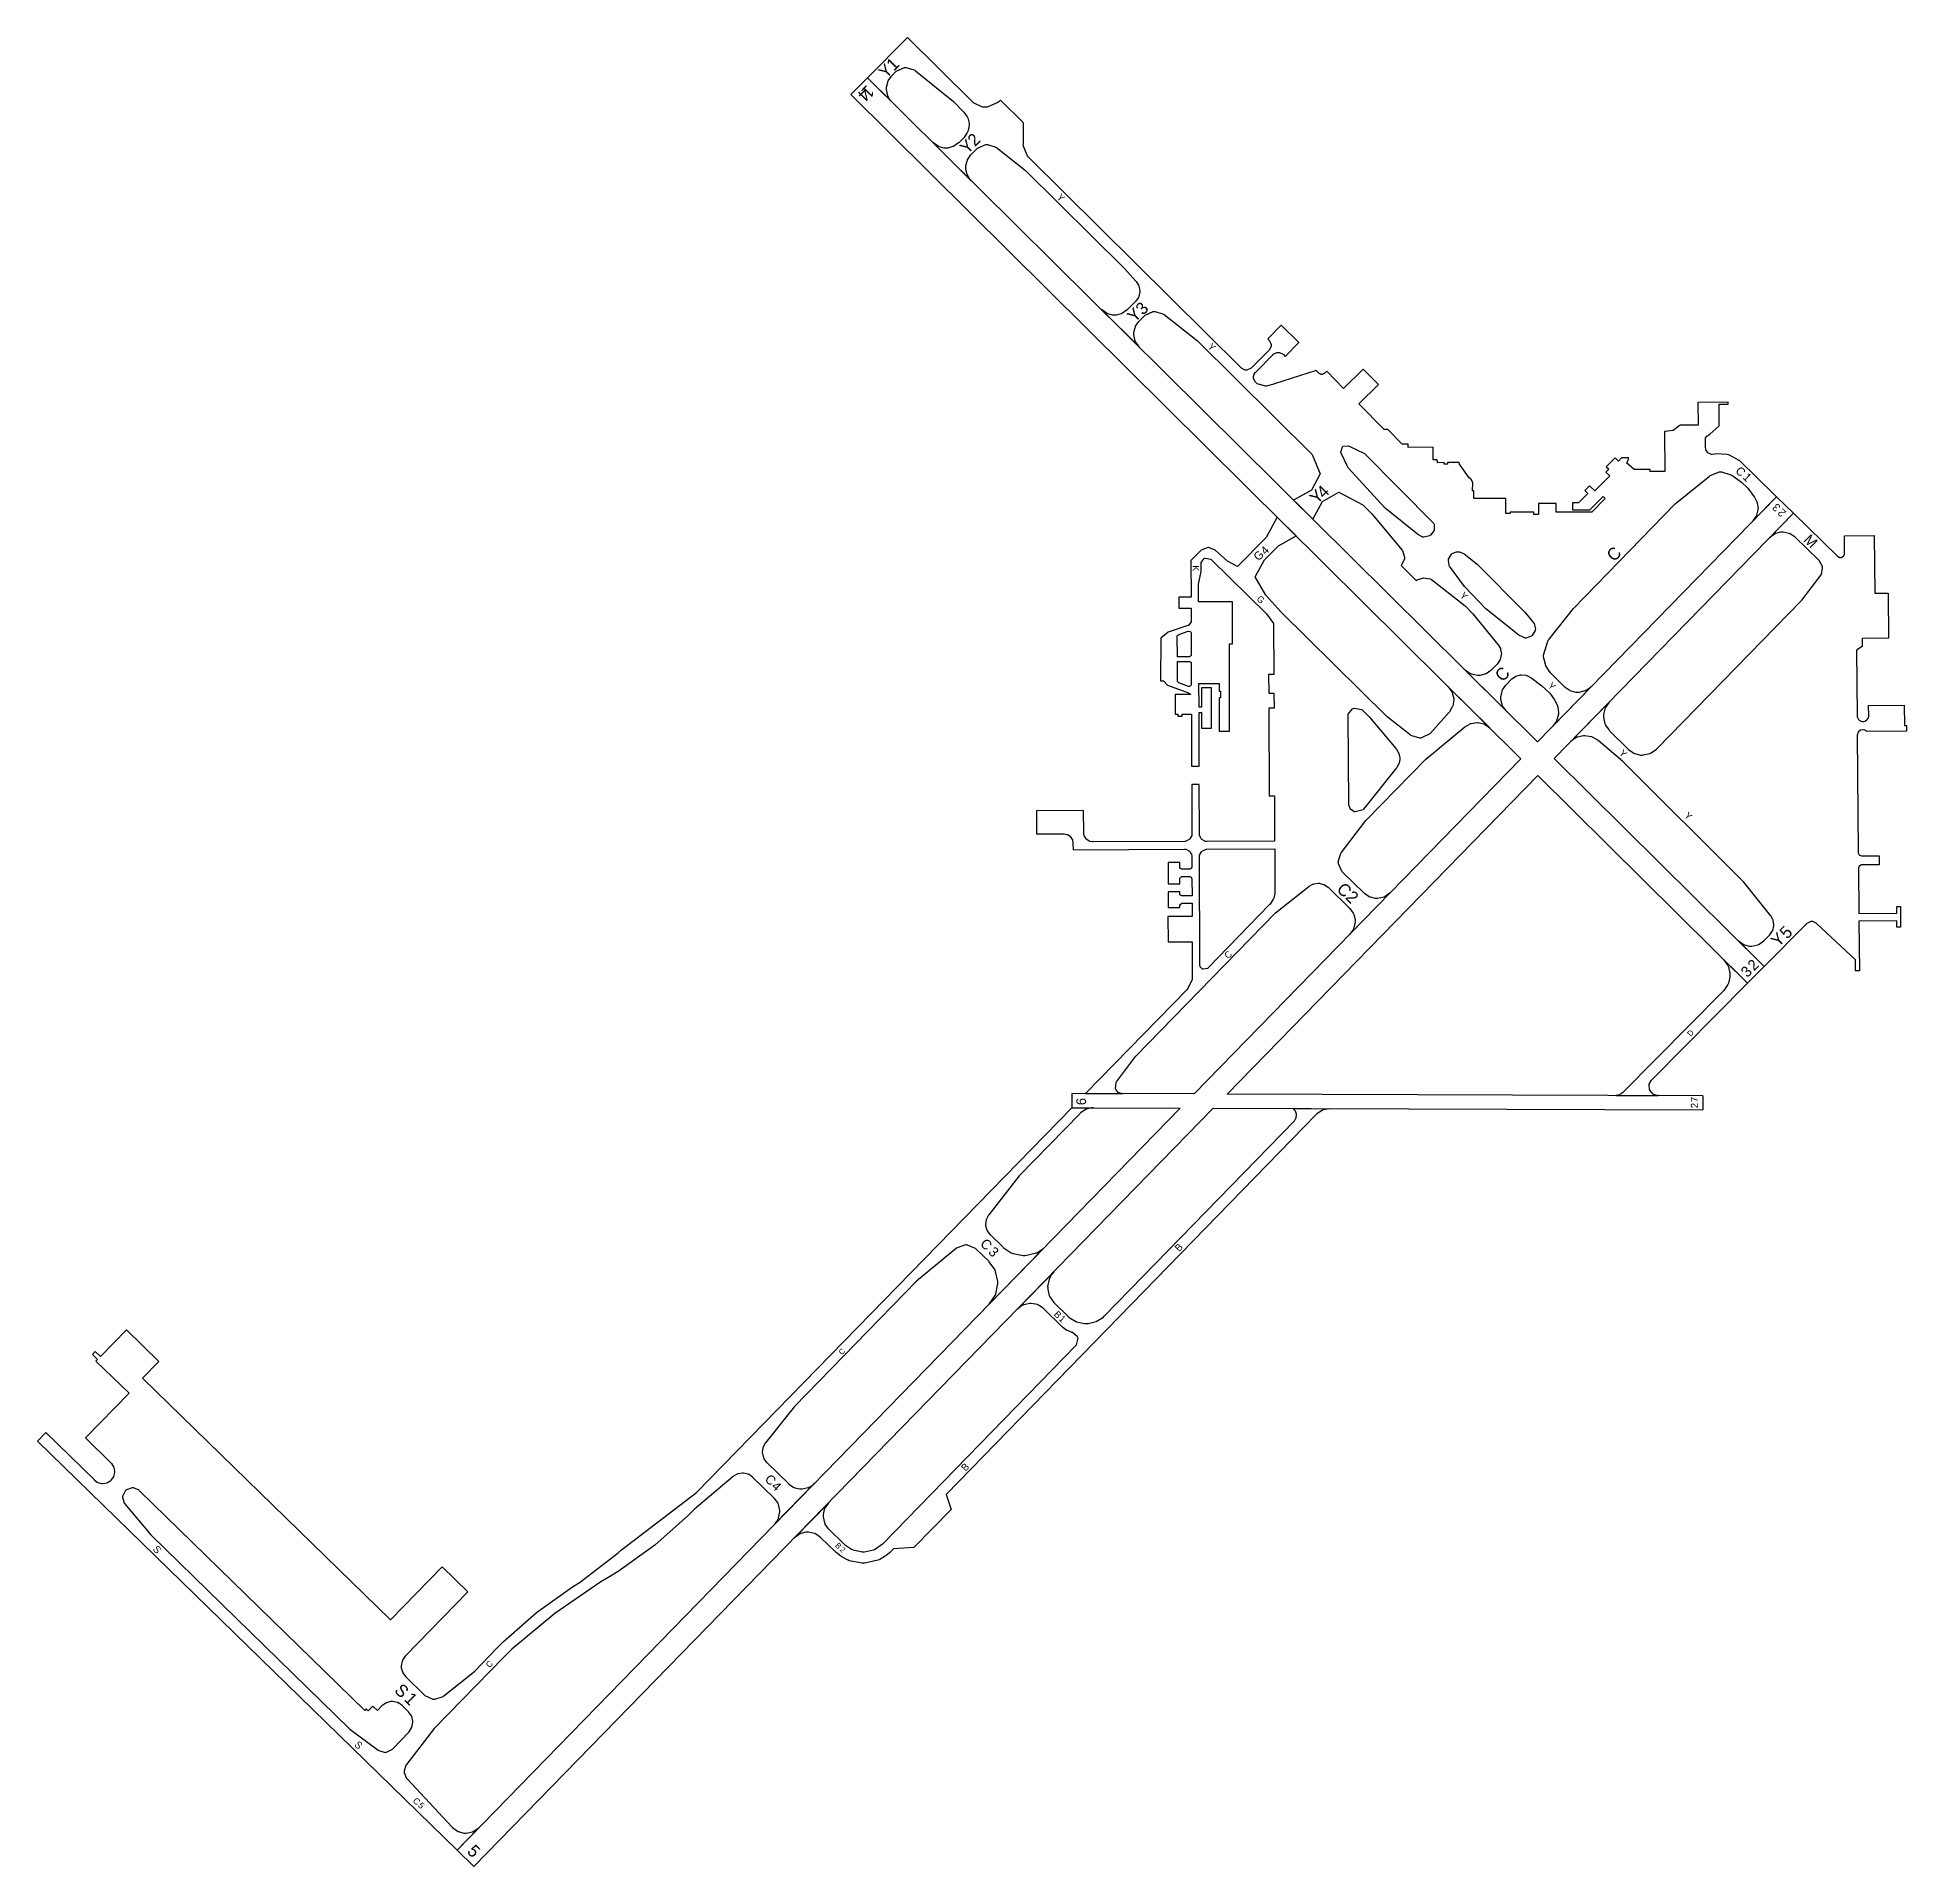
# Model space of a CAD drawing. Extents: x 0.33 to 4.89, y 1.95 to 6.41.
import ezdxf

# ---------------------------------------------------------------- set-up
doc = ezdxf.new("R2010")
doc.units = 0
doc.header["$MEASUREMENT"] = 0

msp = doc.modelspace()

# ---------------------------------------------------------------- linework, layer by layer
at = {"linetype": 'Continuous'}
for p, q in [((4.5724, 5.2929), (4.6137, 5.2527)), ((4.5014, 4.1049), (4.5421, 4.146)), ((4.3925, 3.8304), (4.3924, 3.7956))]:
    msp.add_line(p, q, dxfattribs=at)
at = {"color": 254}
for points in [[(3.6586, 5.1627), (3.6596, 5.1614), (3.6644, 5.1452), (3.6643, 5.1433), (3.6642, 5.1415), (3.6572, 5.126), (3.6561, 5.1248), (3.6928, 5.0881), (3.6955, 5.0901), (3.711, 5.0948), (3.7271, 5.092), (3.7301, 5.0903), (3.8121, 5.0263), (3.8314, 5.0071), (3.8926, 4.9323), (3.8932, 4.9316), (3.8984, 4.9223), (3.8988, 4.9212), (3.8991, 4.9202), (3.9008, 4.909), (3.9007, 4.9078), (3.9007, 4.9066), (3.898, 4.8955), (3.8975, 4.8944), (3.897, 4.8934), (3.891, 4.8848), (3.8903, 4.884), (3.8761, 4.8697), (3.8751, 4.8688), (3.8636, 4.8607), (3.8622, 4.8601), (3.8608, 4.8596), (3.8484, 4.8564), (3.8443, 4.8564), (3.8427, 4.8564), (3.8276, 4.8594), (3.8262, 4.86), (3.8249, 4.8606), (3.8123, 4.8695), (3.9127, 4.77), (3.9036, 4.7826), (3.9031, 4.7839), (3.9024, 4.7853), (3.8993, 4.7977), (3.8993, 4.8018), (3.8992, 4.8034), (3.9024, 4.8184), (3.9029, 4.8197), (3.9035, 4.8211), (3.9114, 4.8328), (3.9124, 4.8338), (3.9258, 4.8475), (3.9265, 4.8482), (3.935, 4.8542), (3.936, 4.8546), (3.937, 4.8551), (3.9475, 4.858), (3.9486, 4.8581), (3.9498, 4.8582), (3.9607, 4.857), (3.9618, 4.8567), (3.9628, 4.8564), (3.9719, 4.8518), (3.9728, 4.8512), (3.9998, 4.8315), (4.0188, 4.8128), (4.0307, 4.7966), (4.0315, 4.7955), (4.0376, 4.783), (4.038, 4.7815), (4.0385, 4.7801), (4.0403, 4.7653), (4.0401, 4.7637), (4.04, 4.7622), (4.0362, 4.7477), (4.0357, 4.7464), (4.035, 4.7451), (4.0261, 4.7325), (4.12, 4.8288), (4.1142, 4.8239), (4.1136, 4.8235), (4.113, 4.8231), (4.1066, 4.8193), (4.106, 4.819), (4.1045, 4.8185), (4.0895, 4.8152), (4.0879, 4.8152), (4.0834, 4.8152), (4.0713, 4.8182), (4.0699, 4.8187), (4.0685, 4.8193), (4.0568, 4.8273), (4.0558, 4.8282), (4.0226, 4.8611), (4.0199, 4.8639), (4.0096, 4.88), (4.0042, 4.8985), (4.004, 4.9024), (4.0038, 4.9062), (4.0153, 4.9424), (4.0178, 4.9454), (4.0768, 5.0196), (4.3253, 5.2757), (4.4086, 5.3432), (4.4105, 5.3448), (4.4331, 5.3533), (4.4355, 5.3533), (4.438, 5.3535), (4.461, 5.3465), (4.4631, 5.345), (4.4867, 5.3284), (4.5022, 5.3133), (4.5181, 5.2924), (4.5188, 5.2914), (4.5247, 5.2799), (4.5251, 5.2786), (4.5255, 5.2774), (4.5273, 5.2638), (4.5272, 5.2624), (4.5271, 5.261), (4.5238, 5.2475), (4.5232, 5.2462), (4.5226, 5.2451), (4.5146, 5.2336), (4.5724, 5.2929), (4.5661, 5.299), (4.4835, 5.3794), (4.4814, 5.3814), (4.4575, 5.3946), (4.4549, 5.3954), (4.4521, 5.3962), (4.4248, 5.3974), (4.4221, 5.3969), (4.4215, 5.3967), (4.415, 5.396), (4.4143, 5.3961), (4.4136, 5.3962), (4.4067, 5.3989), (4.4061, 5.3993), (4.4055, 5.3998), (4.401, 5.4054), (4.4007, 5.4061), (4.4004, 5.4067), (4.3991, 5.413), (4.3991, 5.4136), (4.3989, 5.436), (4.3989, 5.4367), (4.4035, 5.4417), (4.4043, 5.4418), (4.4048, 5.4421), (4.4095, 5.4451), (4.41, 5.4454), (4.4326, 5.4656), (4.4321, 5.519), (4.4543, 5.5191), (4.4543, 5.5238), (4.3805, 5.5231), (4.3811, 5.4677), (4.3376, 5.4673), (4.3205, 5.4546), (4.3188, 5.4542), (4.3011, 5.4522), (4.2993, 5.4522), (4.3001, 5.3546), (4.2641, 5.3543), (4.2643, 5.3591), (4.2246, 5.3591), (4.2066, 5.3753), (4.2069, 5.3758), (4.2096, 5.3807), (4.2099, 5.3812), (4.21, 5.3815), (4.2109, 5.3842), (4.211, 5.3844), (4.211, 5.3848), (4.2115, 5.3874), (4.2115, 5.3876), (4.1943, 5.3879), (4.1865, 5.3793), (4.1785, 5.3876), (4.157, 5.3658), (4.1632, 5.3597), (4.1561, 5.3526), (4.1653, 5.3436), (4.129, 5.307), (4.1163, 5.3196), (4.1046, 5.3078), (4.1115, 5.3008), (4.0889, 5.2779), (4.0747, 5.2779), (4.0747, 5.2604), (4.1165, 5.2604), (4.1491, 5.2936), (4.1545, 5.2885), (4.1217, 5.2552), (4.0344, 5.2552), (4.0344, 5.276), (3.9915, 5.276), (3.9915, 5.2492), (3.9801, 5.2492), (3.9801, 5.2549), (3.9221, 5.2549), (3.9221, 5.2518), (3.9115, 5.2518), (3.9115, 5.2885), (3.8333, 5.2885), (3.8333, 5.3073), (3.8307, 5.3073), (3.8308, 5.3264), (3.8309, 5.3275), (3.8266, 5.3363), (3.8257, 5.3368), (3.8223, 5.3392), (3.7988, 5.3724), (3.7976, 5.3764), (3.769, 5.3761), (3.769, 5.3722), (3.7611, 5.3721), (3.761, 5.376), (3.7446, 5.3758), (3.7446, 5.381), (3.7432, 5.381), (3.7432, 5.3828), (3.7343, 5.3826), (3.7341, 5.4136), (3.6731, 5.4132), (3.6731, 5.4212), (3.6587, 5.4211), (3.6239, 5.4566), (3.6149, 5.4571), (3.5533, 5.5194), (3.6011, 5.5665), (3.5639, 5.6043), (3.5159, 5.5572), (3.4746, 5.5993), (3.4688, 5.5936), (3.4684, 5.5932), (3.4638, 5.591), (3.4623, 5.591), (3.4607, 5.591), (3.4563, 5.5932), (3.4559, 5.5936), (3.4489, 5.601), (3.3469, 5.568), (3.3453, 5.5672), (3.3269, 5.563), (3.3249, 5.563), (3.3229, 5.5632), (3.3049, 5.5687), (3.3033, 5.5697), (3.3014, 5.5717), (3.3006, 5.5724), (3.296, 5.5814), (3.296, 5.5844), (3.296, 5.5862), (3.2973, 5.591), (3.2975, 5.5915), (3.2978, 5.5921), (3.3008, 5.5968), (3.3013, 5.5972), (3.3435, 5.6397), (3.3442, 5.6405), (3.3531, 5.6451), (3.3561, 5.6451), (3.3593, 5.6451), (3.3682, 5.6406), (3.369, 5.6399), (3.3735, 5.6354), (3.4067, 5.6689), (3.3636, 5.7116), (3.3304, 5.6782), (3.3332, 5.6753), (3.3339, 5.6745), (3.3386, 5.6655), (3.3386, 5.6625), (3.3386, 5.6593), (3.3341, 5.6506), (3.3333, 5.6497), (3.2911, 5.6072), (3.2903, 5.6064), (3.2796, 5.6018), (3.2783, 5.6018), (3.2751, 5.6018), (3.2663, 5.6063), (3.2656, 5.6071), (2.7473, 6.1208), (2.7452, 6.1229), (2.734, 6.1502), (2.7341, 6.1532), (2.7343, 6.2054), (2.6783, 6.2611), (2.6742, 6.2569), (2.672, 6.2548), (2.6454, 6.2435), (2.6424, 6.2435), (2.6343, 6.2435), (2.6124, 6.2546), (2.6103, 6.2567), (2.4514, 6.4142), (2.3535, 6.3155), (2.413, 6.2565), (2.4104, 6.2594), (2.4102, 6.2598), (2.4081, 6.2625), (2.4079, 6.2628), (2.4075, 6.2634), (2.4039, 6.2698), (2.4036, 6.2704), (2.4029, 6.2718), (2.3997, 6.2868), (2.3997, 6.2884), (2.3997, 6.2929), (2.4029, 6.3049), (2.4035, 6.3063), (2.404, 6.3077), (2.4119, 6.3193), (2.4129, 6.3203), (2.4224, 6.33), (2.4239, 6.3316), (2.4439, 6.3404), (2.4461, 6.3406), (2.4484, 6.3407), (2.4691, 6.334), (2.4708, 6.3326), (2.5632, 6.2576), (2.5882, 6.2328), (2.5891, 6.2319), (2.5972, 6.2203), (2.5978, 6.2189), (2.5984, 6.2176), (2.6015, 6.2051), (2.6015, 6.201), (2.6015, 6.1994), (2.5985, 6.1845), (2.5979, 6.1831), (2.5973, 6.1817), (2.5894, 6.17), (2.5885, 6.1691), (2.5771, 6.1575), (2.5761, 6.1566), (2.5646, 6.1485), (2.5632, 6.1479), (2.5618, 6.1474), (2.5494, 6.1441), (2.5453, 6.1441), (2.5408, 6.1441), (2.5287, 6.1472), (2.5274, 6.1478), (2.5259, 6.1484), (2.5132, 6.1572), (2.607, 6.0642), (2.6044, 6.0671), (2.6043, 6.0672), (2.6041, 6.0675), (2.602, 6.0703), (2.6018, 6.0705), (2.6014, 6.0711), (2.5978, 6.0775), (2.5975, 6.0782), (2.5969, 6.0795), (2.5938, 6.092), (2.5938, 6.0961), (2.5938, 6.1006), (2.5968, 6.1127), (2.5974, 6.114), (2.5979, 6.1155), (2.6059, 6.1271), (2.6068, 6.128), (2.6208, 6.1421), (2.6223, 6.1437), (2.6421, 6.1527), (2.6443, 6.1528), (2.6465, 6.1529), (2.6671, 6.1465), (2.6689, 6.1451), (2.7394, 6.0895), (2.9807, 5.8503), (3.009, 5.819), (3.0097, 5.8182), (3.0154, 5.8089), (3.0158, 5.8078), (3.0163, 5.8068), (3.0183, 5.7951), (3.0183, 5.7939), (3.0183, 5.7927), (3.0157, 5.7812), (3.0153, 5.7802), (3.0148, 5.7791), (3.0086, 5.7701), (3.0079, 5.7693), (2.9885, 5.7497), (2.9875, 5.7488), (2.9758, 5.7407), (2.9744, 5.7401), (2.9731, 5.7396), (2.9607, 5.7364), (2.9565, 5.7364), (2.952, 5.7364), (2.9399, 5.7394), (2.9386, 5.74), (2.9372, 5.7406), (2.9245, 5.7495), (3.0173, 5.6575), (3.0084, 5.6702), (3.0078, 5.6716), (3.0071, 5.6729), (3.0039, 5.6879), (3.0039, 5.6895), (3.0039, 5.694), (3.0071, 5.706), (3.0076, 5.7074), (3.0082, 5.7088), (3.0161, 5.7205), (3.0171, 5.7214), (3.03, 5.7344), (3.0315, 5.736), (3.0513, 5.7449), (3.0535, 5.745), (3.0557, 5.7452), (3.0763, 5.7388), (3.0781, 5.7374), (3.1589, 5.6736), (3.4393, 5.3957), (3.4393, 5.3957)], [(3.4393, 5.3957), (3.4586, 5.3487), (3.4371, 5.3085), (3.3938, 5.2843), (3.4408, 5.2377)], [(3.529, 5.4161), (3.5664, 5.3981), (3.7363, 5.2271), (3.7367, 5.2258), (3.7368, 5.2121), (3.7364, 5.2107), (3.7359, 5.2094), (3.7275, 5.1987), (3.7264, 5.1979), (3.7252, 5.1971), (3.7119, 5.1941), (3.7106, 5.1942), (3.7092, 5.1944), (3.6968, 5.2003), (3.6959, 5.2012), (3.6174, 5.2647), (3.5268, 5.3629), (3.509, 5.4006), (3.5086, 5.4019), (3.5128, 5.4143), (3.5139, 5.4151), (3.5149, 5.416), (3.5278, 5.4168), (3.529, 5.4161)], [(3.4408, 5.2377), (3.4645, 5.2815), (3.5043, 5.3038), (3.5627, 5.2733)], [(3.5627, 5.2733), (3.585, 5.2512), (3.6586, 5.1627)], [(4.4926, 4.3519), (4.1961, 4.6474), (4.1374, 4.6975), (4.1362, 4.6984), (4.1233, 4.7059), (4.1218, 4.7064), (4.1203, 4.707), (4.1044, 4.7094), (4.1028, 4.7093), (4.1011, 4.7092), (4.0856, 4.7054), (4.0842, 4.7047), (4.0834, 4.7044), (4.0767, 4.7005), (4.0761, 4.7), (4.0755, 4.6996), (4.0694, 4.6943), (4.164, 4.7914), (4.1545, 4.7775), (4.1539, 4.776), (4.1532, 4.7745), (4.15, 4.7608), (4.15, 4.7562), (4.15, 4.7546), (4.1536, 4.7382), (4.1543, 4.7367), (4.1549, 4.7352), (4.1636, 4.7225), (4.1647, 4.7215), (4.21, 4.6767), (4.211, 4.6756), (4.2238, 4.6669), (4.2254, 4.6662), (4.2269, 4.6656), (4.2408, 4.6622), (4.2454, 4.6622), (4.2472, 4.6623), (4.2636, 4.6658), (4.2651, 4.6665), (4.2667, 4.6672), (4.2795, 4.6762), (4.2805, 4.6772), (4.6342, 5.0401), (4.6815, 5.1017), (4.6822, 5.1031), (4.6848, 5.1191), (4.6846, 5.1208), (4.6843, 5.1226), (4.6767, 5.1369), (4.6756, 5.1379), (4.6189, 5.1932), (4.6179, 5.1942), (4.6061, 5.2019), (4.6047, 5.2025), (4.6033, 5.2031), (4.5883, 5.206), (4.5868, 5.2059), (4.5823, 5.2059), (4.5703, 5.2027), (4.5689, 5.2021), (4.5675, 5.2015), (4.555, 5.1924), (4.6137, 5.2527), (4.721, 5.1479), (4.7213, 5.1476), (4.7252, 5.145), (4.7257, 5.1449), (4.7262, 5.1448), (4.7309, 5.1446), (4.7314, 5.1448), (4.7318, 5.1449), (4.7359, 5.1474), (4.7363, 5.1478), (4.7365, 5.1482), (4.7385, 5.1525), (4.7386, 5.1529), (4.7382, 5.1972), (4.8111, 5.1979), (4.8123, 5.0571), (4.845, 5.0573), (4.846, 4.9471), (4.7811, 4.9465), (4.7812, 4.9268), (4.7678, 4.9182), (4.7691, 4.7576), (4.7691, 4.7553), (4.7725, 4.7488), (4.7732, 4.748), (4.7739, 4.7474), (4.7805, 4.7441), (4.7828, 4.7441), (4.784, 4.7441), (4.7852, 4.7441), (4.7885, 4.745), (4.7889, 4.7451), (4.7893, 4.7453), (4.7931, 4.7479), (4.7935, 4.7482), (4.7938, 4.7486), (4.7963, 4.7524), (4.7966, 4.7528), (4.7966, 4.7532), (4.7974, 4.7566), (4.7974, 4.7578), (4.7972, 4.7828), (4.8842, 4.7835), (4.8846, 4.7344), (4.8899, 4.7346), (4.89, 4.7205), (4.7929, 4.7197), (4.7925, 4.7202), (4.7866, 4.7235), (4.786, 4.7236), (4.7853, 4.7238), (4.7786, 4.7232), (4.7781, 4.7229), (4.7775, 4.7227), (4.7722, 4.7185), (4.7718, 4.7179), (4.7714, 4.7173), (4.7695, 4.7109), (4.7696, 4.7103), (4.7721, 4.4247), (4.7721, 4.4231), (4.7743, 4.4188), (4.7747, 4.4184), (4.7752, 4.4179), (4.7796, 4.4157), (4.7811, 4.4157), (4.8226, 4.4161), (4.8228, 4.3941), (4.7812, 4.3939), (4.7797, 4.3939), (4.7754, 4.3918), (4.775, 4.3913), (4.7745, 4.3908), (4.7724, 4.3864), (4.7724, 4.3849), (4.7733, 4.2756), (4.8658, 4.2764), (4.8657, 4.2924), (4.875, 4.2925), (4.8754, 4.2421), (4.8661, 4.242), (4.866, 4.2578), (4.7735, 4.2569), (4.7746, 4.1353), (4.7653, 4.1351), (4.7651, 4.1622), (4.6704, 4.2505), (4.6696, 4.2513), (4.6607, 4.2554), (4.6578, 4.2554), (4.6565, 4.2554), (4.6461, 4.2508), (4.6453, 4.25), (4.5421, 4.146), (4.4785, 4.2091), (4.4911, 4.2002), (4.4925, 4.1996), (4.4939, 4.199), (4.5062, 4.1959), (4.5104, 4.1959), (4.512, 4.1959), (4.5269, 4.1991), (4.5283, 4.1997), (4.5297, 4.2003), (4.5414, 4.2083), (4.5424, 4.2093), (4.5556, 4.2225), (4.5562, 4.2233), (4.5622, 4.2319), (4.5627, 4.2329), (4.5631, 4.234), (4.5659, 4.245), (4.566, 4.2461), (4.566, 4.2473), (4.5644, 4.2585), (4.564, 4.2596), (4.5636, 4.2606), (4.5587, 4.2698), (4.5581, 4.2706), (4.4926, 4.3519)], [(3.2019, 5.1622), (3.2007, 5.1633), (3.1858, 5.1686), (3.1842, 5.1685), (3.1825, 5.1684), (3.168, 5.1622), (3.1668, 5.161), (3.1431, 5.1371), (3.1433, 5.0478), (3.1136, 5.0476), (3.1136, 5.0206), (3.1434, 5.0207), (3.1434, 4.9889), (3.1434, 4.9877), (3.137, 4.9786), (3.1359, 4.9782), (3.0876, 4.9621), (3.0696, 4.9471), (3.0692, 4.8436), (3.0761, 4.8436), (3.0861, 4.8329), (3.1368, 4.8143), (3.1374, 4.8141), (3.142, 4.8104), (3.1424, 4.8098), (3.1047, 4.8097), (3.1049, 4.7619), (3.1111, 4.7619), (3.1111, 4.7571), (3.1214, 4.7571), (3.1214, 4.7621), (3.1443, 4.7621), (3.1448, 4.6346), (3.1634, 4.6346), (3.1629, 4.7659), (3.1686, 4.7659), (3.1687, 4.7281), (3.1932, 4.7281), (3.1929, 4.826), (3.1685, 4.826), (3.1686, 4.7792), (3.1628, 4.7792), (3.1627, 4.8365), (3.212, 4.8366), (3.212, 4.8177), (3.2154, 4.8177), (3.2154, 4.8015), (3.2121, 4.8015), (3.2123, 4.7204), (3.2371, 4.7204), (3.2374, 4.9333), (3.2447, 4.9333), (3.2449, 5.0362), (3.1619, 5.0362), (3.1618, 5.0797), (3.1679, 5.1101), (3.1679, 5.129), (3.1679, 5.1324), (3.1755, 5.1418), (3.1768, 5.1424), (3.1782, 5.143), (3.1916, 5.1403), (3.1926, 5.1393), (3.3274, 5.0067), (3.345, 4.9831), (3.3455, 4.8591), (3.3326, 4.8591), (3.3329, 4.8135), (3.3457, 4.8135), (3.346, 4.7764), (3.3331, 4.7764), (3.334, 4.5622), (3.3469, 4.5623), (3.3474, 4.4522), (3.182, 4.4514), (3.1788, 4.4514), (3.1701, 4.4557), (3.1692, 4.4566), (3.1682, 4.4576), (3.1639, 4.4665), (3.1639, 4.4695), (3.1635, 4.5906), (3.1449, 4.5906), (3.1453, 4.4693), (3.1453, 4.4661), (3.1408, 4.4575), (3.14, 4.4565), (3.1391, 4.4556), (3.1301, 4.4511), (3.1272, 4.4511), (2.9042, 4.4501), (2.9021, 4.4501), (2.8965, 4.4514), (2.8958, 4.4517), (2.8951, 4.452), (2.8887, 4.4561), (2.8882, 4.4566), (2.8876, 4.4573), (2.8834, 4.4637), (2.883, 4.4643), (2.8828, 4.465), (2.8815, 4.4708), (2.8815, 4.4726), (2.8812, 4.5265), (2.7661, 4.526), (2.7664, 4.4695), (2.8326, 4.4697), (2.8333, 4.4698), (2.8403, 4.4685), (2.841, 4.4682), (2.8416, 4.4679), (2.848, 4.4638), (2.8486, 4.4632), (2.8492, 4.4627), (2.8535, 4.4563), (2.8537, 4.4556), (2.854, 4.4549), (2.8552, 4.4493), (2.8552, 4.4474), (2.8554, 4.4308), (3.1274, 4.4321), (3.1305, 4.4321), (3.1392, 4.4277), (3.1401, 4.4268), (3.1406, 4.4264), (3.1439, 4.4213), (3.1441, 4.4207), (3.1444, 4.4201), (3.1454, 4.4156), (3.1454, 4.414), (3.1456, 4.3897), (3.1456, 4.3886), (3.144, 4.3856), (3.1438, 4.3853), (3.1436, 4.3851), (3.1417, 4.384), (3.1415, 4.3839), (3.1413, 4.3838), (3.1397, 4.3835), (3.1392, 4.3835), (3.1221, 4.3834), (3.1209, 4.3834), (3.1179, 4.3849), (3.1176, 4.3853), (3.1175, 4.3854), (3.1163, 4.3872), (3.1163, 4.3874), (3.1162, 4.3876), (3.1158, 4.3892), (3.1158, 4.3897), (3.1158, 4.3998), (3.0878, 4.3998), (3.0875, 4.3474), (3.116, 4.3475), (3.1158, 4.3594), (3.1158, 4.3606), (3.1174, 4.3636), (3.1178, 4.3639), (3.1181, 4.3642), (3.1212, 4.3658), (3.1222, 4.3658), (3.1393, 4.3658), (3.1404, 4.3658), (3.1434, 4.3644), (3.1438, 4.364), (3.144, 4.3638), (3.1456, 4.36), (3.1457, 4.3596), (3.1458, 4.3184), (3.1207, 4.3184), (3.1163, 4.3212), (3.1163, 4.3282), (3.0872, 4.3281), (3.0875, 4.2896), (3.1164, 4.2897), (3.1164, 4.2966), (3.1207, 4.3004), (3.1458, 4.3006), (3.146, 4.2679), (3.087, 4.2678), (3.0872, 4.2061), (3.1461, 4.2063), (3.1464, 4.1218), (3.1464, 4.1139), (3.1356, 4.0923), (3.1336, 4.0901), (2.8856, 3.8357), (2.9761, 3.8354), (2.9673, 3.8376), (2.9665, 3.8381), (2.9658, 3.8385), (2.9604, 3.8447), (2.96, 3.8454), (2.9592, 3.8469), (2.9606, 3.863), (2.9616, 3.8643), (3.008, 3.9258), (3.3499, 4.2767), (3.4307, 4.3412), (3.4315, 4.3419), (3.4407, 4.3469), (3.4418, 4.3472), (3.4428, 4.3476), (3.4538, 4.3491), (3.455, 4.349), (3.4562, 4.349), (3.467, 4.3465), (3.468, 4.346), (3.469, 4.3455), (3.4777, 4.3396), (3.4785, 4.3389), (3.5302, 4.2885), (3.5311, 4.2875), (3.5392, 4.276), (3.5399, 4.2746), (3.5405, 4.2732), (3.5437, 4.2608), (3.5437, 4.2567), (3.5437, 4.2552), (3.5408, 4.2402), (3.5402, 4.2388), (3.5396, 4.2374), (3.531, 4.2246), (3.6296, 4.3257), (3.617, 4.3167), (3.6157, 4.3161), (3.6143, 4.3155), (3.5993, 4.3121), (3.5978, 4.3121), (3.5933, 4.3121), (3.5812, 4.315), (3.5799, 4.3155), (3.5784, 4.3161), (3.5667, 4.324), (3.5657, 4.3249), (3.5136, 4.3757), (3.512, 4.3772), (3.503, 4.3967), (3.5029, 4.3989), (3.5027, 4.4011), (3.5088, 4.4216), (3.5101, 4.4233), (3.57, 4.5025), (3.7161, 4.6524), (3.812, 4.7312), (3.8129, 4.732), (3.8245, 4.7386), (3.8258, 4.739), (3.8272, 4.7395), (3.8413, 4.7416), (3.8428, 4.7415), (3.8442, 4.7415), (3.858, 4.7381), (3.8593, 4.7375), (3.8606, 4.7369), (3.8724, 4.7285), (3.7711, 4.8289), (3.7798, 4.8168), (3.7804, 4.8154), (3.781, 4.8141), (3.7844, 4.7998), (3.7844, 4.7982), (3.7845, 4.7967), (3.782, 4.7822), (3.7815, 4.7808), (3.781, 4.7795), (3.7739, 4.7678), (3.7731, 4.7668), (3.7277, 4.7157), (3.7262, 4.714), (3.7062, 4.7038), (3.7039, 4.7036), (3.7016, 4.7034), (3.6802, 4.7099), (3.6783, 4.7113), (3.6222, 4.7553), (3.3622, 5.0114), (3.3258, 5.0528), (3.2997, 5.0976), (3.3226, 5.1383), (3.3566, 5.1728), (3.3999, 5.1969), (3.3536, 5.2428), (3.3267, 5.1929), (3.2569, 5.1221), (3.2325, 5.1358), (3.2019, 5.1622)], [(3.8098, 5.1531), (3.8414, 5.1283), (3.9581, 5.0107), (3.98, 4.9843), (3.9807, 4.9831), (3.9838, 4.9692), (3.9836, 4.9678), (3.9834, 4.9664), (3.9763, 4.954), (3.9752, 4.9531), (3.974, 4.9522), (3.9606, 4.9477), (3.9592, 4.9478), (3.9577, 4.9479), (3.9447, 4.9537), (3.9436, 4.9547), (3.8628, 5.0194), (3.811, 5.074), (3.7741, 5.1235), (3.7735, 5.1247), (3.7714, 5.138), (3.7717, 5.1393), (3.7719, 5.1407), (3.7788, 5.1522), (3.7798, 5.1531), (3.7809, 5.154), (3.7913, 5.1585), (3.7949, 5.1585), (3.7986, 5.1585), (3.8088, 5.1539), (3.8098, 5.1531)], [(3.1436, 4.9593), (3.1438, 4.9077), (3.1438, 4.9072), (3.1435, 4.9058), (3.1434, 4.9055), (3.1433, 4.9054), (3.1423, 4.9039), (3.1422, 4.9037), (3.1419, 4.9035), (3.1393, 4.9021), (3.1385, 4.9021), (3.11, 4.9021), (3.1099, 4.9517), (3.1099, 4.9525), (3.1106, 4.9546), (3.1108, 4.9549), (3.111, 4.9551), (3.1133, 4.9567), (3.1136, 4.9568), (3.1365, 4.9645), (3.1368, 4.9646), (3.1409, 4.964), (3.1414, 4.9638), (3.1418, 4.9635), (3.1436, 4.9604), (3.1436, 4.9593)], [(3.144, 4.8347), (3.144, 4.8336), (3.1422, 4.8306), (3.1418, 4.8303), (3.1416, 4.8302), (3.1398, 4.8293), (3.1392, 4.8293), (3.1389, 4.8293), (3.137, 4.8295), (3.1368, 4.8296), (3.1138, 4.8381), (3.1132, 4.8383), (3.1103, 4.8418), (3.1103, 4.843), (3.1101, 4.8909), (3.1385, 4.8909), (3.1394, 4.8909), (3.1419, 4.8896), (3.1422, 4.8893), (3.1423, 4.8892), (3.1433, 4.8877), (3.1434, 4.8875), (3.1435, 4.8873), (3.1439, 4.886), (3.1439, 4.8856), (3.144, 4.8347)], [(3.5618, 4.7715), (3.5789, 4.7549), (3.6443, 4.6769), (3.6449, 4.6762), (3.6499, 4.6676), (3.6503, 4.6667), (3.6507, 4.6657), (3.6527, 4.6553), (3.6528, 4.6542), (3.6528, 4.6511), (3.651, 4.6426), (3.6507, 4.6417), (3.6503, 4.6407), (3.6455, 4.632), (3.6449, 4.6312), (3.5645, 4.5303), (3.5631, 4.5286), (3.5439, 4.5231), (3.5419, 4.5238), (3.541, 4.5241), (3.5327, 4.5302), (3.5321, 4.5311), (3.5314, 4.532), (3.5283, 4.5402), (3.5283, 4.5429), (3.5272, 4.7569), (3.5272, 4.7617), (3.5378, 4.7751), (3.5397, 4.7758), (3.5416, 4.7766), (3.5603, 4.773), (3.5618, 4.7715)], [(3.348, 4.3286), (3.348, 4.3244), (3.3453, 4.3129), (3.3447, 4.3115), (3.3441, 4.3102), (3.3361, 4.298), (3.3351, 4.2969), (3.1843, 4.1421), (3.1835, 4.1413), (3.173, 4.1392), (3.1719, 4.1396), (3.1714, 4.1398), (3.1671, 4.1433), (3.1668, 4.1438), (3.1665, 4.1443), (3.1649, 4.1486), (3.1649, 4.15), (3.164, 4.4142), (3.164, 4.4174), (3.1685, 4.4261), (3.1693, 4.4269), (3.1701, 4.4278), (3.1808, 4.4323), (3.182, 4.4323), (3.3475, 4.4331), (3.348, 4.3286)], [(4.443, 4.0865), (4.1965, 3.8378), (4.1962, 3.8376), (4.1935, 3.8352), (4.1932, 3.835), (4.1929, 3.8348), (4.1895, 3.8331), (4.1892, 3.8329), (4.1888, 3.8328), (4.1852, 3.8316), (4.1848, 3.8315), (4.1847, 3.8315), (4.1828, 3.8313), (4.1826, 3.8313), (4.1823, 3.8313), (4.1811, 3.8311), (4.1811, 3.8311), (4.1811, 3.8311), (4.2838, 3.8308), (4.2778, 3.8316), (4.2774, 3.8318), (4.2768, 3.832), (4.2717, 3.8343), (4.2713, 3.8346), (4.2703, 3.8353), (4.2633, 3.8438), (4.2629, 3.8447), (4.2625, 3.8457), (4.2614, 3.8567), (4.2617, 3.8578), (4.2619, 3.8589), (4.267, 3.8685), (4.2678, 3.8693), (4.5014, 4.1049), (4.4427, 4.1631), (4.4534, 4.1481), (4.4542, 4.1464), (4.4549, 4.1448), (4.4588, 4.1298), (4.4588, 4.1248), (4.4588, 4.1195), (4.455, 4.105), (4.4543, 4.1033), (4.4536, 4.1017), (4.4441, 4.0877), (4.443, 4.0865)], [(1.4656, 2.46), (1.2956, 2.2858), (1.2281, 2.1976), (1.2272, 2.1965), (1.2224, 2.1816), (1.2225, 2.1799), (1.2226, 2.1782), (1.2288, 2.1639), (1.2299, 2.1628), (1.34, 2.0446), (1.3409, 2.0436), (1.3526, 2.0351), (1.354, 2.0344), (1.3554, 2.0338), (1.3682, 2.0303), (1.3725, 2.0303), (1.3741, 2.0303), (1.3897, 2.0334), (1.3911, 2.034), (1.3925, 2.0347), (1.4054, 2.0438), (1.3722, 2.01), (1.3517, 1.9888), (0.3275, 2.9871), (0.348, 3.0082), (0.4657, 2.8934), (0.4663, 2.8928), (0.4736, 2.8872), (0.4744, 2.8867), (0.4753, 2.8863), (0.4849, 2.8838), (0.4859, 2.8837), (0.487, 2.8837), (0.4969, 2.8853), (0.4978, 2.8856), (0.4987, 2.886), (0.5065, 2.8908), (0.5072, 2.8914), (0.5078, 2.892), (0.5132, 2.8994), (0.5137, 2.9003), (0.5141, 2.9011), (0.5165, 2.9108), (0.5165, 2.9118), (0.5165, 2.9129), (0.5148, 2.9228), (0.5144, 2.9236), (0.5141, 2.9245), (0.5091, 2.9322), (0.5085, 2.9328), (0.4447, 2.995), (0.5511, 3.104), (0.4705, 3.1826), (0.4742, 3.1864), (0.4616, 3.1986), (0.4689, 3.2059), (0.4814, 3.1937), (0.5446, 3.2586), (0.6238, 3.1814), (0.5844, 3.1411), (1.1896, 2.5507), (1.3157, 2.68), (1.3783, 2.6189), (1.226, 2.4628), (1.2252, 2.462), (1.2189, 2.4525), (1.2185, 2.4514), (1.218, 2.4503), (1.2157, 2.4383), (1.2157, 2.4371), (1.2157, 2.4335), (1.2183, 2.4239), (1.2188, 2.4228), (1.2192, 2.4217), (1.2257, 2.4124), (1.2265, 2.4117), (1.2718, 2.3675), (1.2733, 2.366), (1.2931, 2.3573), (1.2953, 2.3572), (1.2975, 2.3571), (1.318, 2.3638), (1.3197, 2.3651), (1.395, 2.4258), (1.4493, 2.4816), (1.4645, 2.497), (1.5457, 2.5685), (1.6336, 2.6316), (1.6521, 2.6429), (1.6607, 2.6491), (1.7451, 2.7149), (1.7533, 2.7218), (1.9361, 2.8617), (2.8521, 3.801), (2.905, 3.8008), (2.9004, 3.8006), (2.8967, 3.8001), (2.8964, 3.8), (2.8956, 3.7999), (2.8883, 3.7976), (2.8876, 3.7974), (2.8862, 3.7968), (2.8738, 3.7883), (2.8728, 3.7872), (2.7242, 3.6347), (2.6496, 3.5394), (2.6489, 3.5387), (2.6439, 3.5293), (2.6436, 3.5282), (2.6432, 3.5271), (2.6418, 3.5159), (2.6419, 3.5147), (2.642, 3.5136), (2.6449, 3.5026), (2.6454, 3.5015), (2.6459, 3.5005), (2.652, 3.492), (2.6528, 3.4913), (2.6836, 3.4613), (2.6852, 3.4598), (2.7044, 3.4469), (2.7066, 3.446), (2.7089, 3.445), (2.7337, 3.4403), (2.7363, 3.4403), (2.7388, 3.4403), (2.7633, 3.4458), (2.7656, 3.4468), (2.7666, 3.4473), (2.7771, 3.4532), (2.7781, 3.4539), (2.779, 3.4546), (2.7883, 3.4626), (2.6509, 3.3217), (2.6652, 3.3425), (2.6661, 3.3447), (2.667, 3.3471), (2.6718, 3.3717), (2.6718, 3.3743), (2.6718, 3.3769), (2.6664, 3.4014), (2.6654, 3.4036), (2.6643, 3.4059), (2.651, 3.4249), (2.6495, 3.4264), (2.6191, 3.4558), (2.6175, 3.4574), (2.5976, 3.466), (2.5954, 3.4661), (2.5932, 3.4662), (2.5726, 3.4594), (2.571, 3.4579), (2.4736, 3.3777), (2.1757, 3.0721), (2.1047, 2.9831), (2.1041, 2.9823), (2.099, 2.973), (2.0986, 2.9719), (2.0983, 2.9709), (2.0968, 2.9595), (2.0969, 2.9583), (2.097, 2.9572), (2.0999, 2.9462), (2.1004, 2.9451), (2.1009, 2.9441), (2.107, 2.9354), (2.1078, 2.9347), (2.1605, 2.8834), (2.1615, 2.8824), (2.1732, 2.8746), (2.1746, 2.874), (2.1759, 2.8735), (2.1885, 2.8704), (2.1926, 2.8704), (2.1942, 2.8705), (2.2092, 2.8739), (2.2106, 2.8745), (2.2112, 2.8748), (2.2174, 2.8784), (2.218, 2.8788), (2.2183, 2.879), (2.2211, 2.8812), (2.2214, 2.8814), (2.2217, 2.8816), (2.2245, 2.8842), (2.127, 2.7842), (2.1294, 2.7871), (2.1296, 2.7872), (2.1298, 2.7875), (2.1319, 2.7902), (2.1321, 2.7906), (2.1325, 2.7912), (2.136, 2.7975), (2.1362, 2.7982), (2.1368, 2.7996), (2.1397, 2.8147), (2.1397, 2.8163), (2.1397, 2.8178), (2.1364, 2.8328), (2.1359, 2.8342), (2.1352, 2.8355), (2.127, 2.8471), (2.1261, 2.8479), (2.074, 2.8988), (2.0732, 2.8995), (2.0645, 2.9055), (2.0635, 2.906), (2.0624, 2.9065), (2.0513, 2.909), (2.0501, 2.909), (2.0489, 2.9091), (2.0376, 2.9073), (2.0365, 2.907), (2.0354, 2.9066), (2.0263, 2.9013), (2.0256, 2.9006), (1.9315, 2.8215), (1.9162, 2.8058), (1.8342, 2.7332), (1.7452, 2.6693), (1.7265, 2.6579), (1.7029, 2.644), (1.5902, 2.5665), (1.4853, 2.479), (1.4656, 2.46)], [(2.9324, 3.2932), (3.3956, 3.7689), (3.3959, 3.7694), (3.3995, 3.7753), (3.3997, 3.776), (3.4, 3.7767), (3.4008, 3.7841), (3.4007, 3.7849), (3.4006, 3.7856), (3.3982, 3.7926), (3.3978, 3.7932), (3.3974, 3.7938), (3.3921, 3.7991), (3.4824, 3.7988), (3.466, 3.7959), (3.4646, 3.7953), (3.4631, 3.7947), (3.4507, 3.7862), (3.4497, 3.7851), (2.5459, 2.8567), (2.5576, 2.8205), (2.4668, 2.7274), (2.4171, 2.7244), (2.4112, 2.7183), (2.4103, 2.7173), (2.3992, 2.708), (2.3981, 2.7071), (2.3968, 2.7062), (2.3834, 2.6985), (2.3819, 2.6978), (2.3791, 2.6965), (2.3475, 2.6894), (2.3442, 2.6893), (2.3408, 2.6893), (2.309, 2.6953), (2.3061, 2.6965), (2.3046, 2.6972), (2.2911, 2.7045), (2.2899, 2.7053), (2.2886, 2.7062), (2.2772, 2.7153), (2.2763, 2.7163), (2.2393, 2.7521), (2.2383, 2.753), (2.2266, 2.7609), (2.2253, 2.7614), (2.2239, 2.762), (2.2088, 2.7649), (2.2073, 2.7649), (2.2028, 2.7649), (2.1908, 2.7616), (2.1895, 2.761), (2.188, 2.7604), (2.1756, 2.7513), (2.2581, 2.836), (2.249, 2.8226), (2.2487, 2.8219), (2.2481, 2.8205), (2.2453, 2.8081), (2.2453, 2.8039), (2.2453, 2.8024), (2.2486, 2.7874), (2.2493, 2.786), (2.2499, 2.7846), (2.258, 2.7731), (2.259, 2.7721), (2.2959, 2.7363), (2.2973, 2.7349), (2.3148, 2.7233), (2.3169, 2.7224), (2.319, 2.7215), (2.3415, 2.7171), (2.3439, 2.7171), (2.3462, 2.7171), (2.3687, 2.7221), (2.3707, 2.723), (2.3728, 2.724), (2.3901, 2.7362), (2.3915, 2.7376), (2.8626, 3.2214), (2.8638, 3.2226), (2.8676, 3.2387), (2.8671, 3.2403), (2.8665, 3.2419), (2.8541, 3.2525), (2.8524, 3.2528), (2.8513, 3.2531), (2.8413, 3.2574), (2.8403, 3.2579), (2.8393, 3.2585), (2.8306, 3.2649), (2.8299, 3.2656), (2.7837, 3.3105), (2.7828, 3.3115), (2.7709, 3.3193), (2.7696, 3.3199), (2.7682, 3.3205), (2.7532, 3.3234), (2.7517, 3.3234), (2.7501, 3.3234), (2.7351, 3.32), (2.7337, 3.3194), (2.7323, 3.3188), (2.7197, 3.3095), (2.8084, 3.4005), (2.8057, 3.3974), (2.8056, 3.3973), (2.8053, 3.397), (2.8027, 3.3936), (2.8025, 3.3932), (2.802, 3.3925), (2.798, 3.3849), (2.7976, 3.384), (2.7969, 3.3823), (2.7934, 3.3643), (2.7935, 3.3624), (2.7935, 3.357), (2.7974, 3.3426), (2.7982, 3.341), (2.7989, 3.3394), (2.8087, 3.3255), (2.8098, 3.3243), (2.843, 3.2919), (2.846, 3.2891), (2.8636, 3.2785), (2.8837, 3.274), (2.8879, 3.274), (2.8921, 3.2741), (2.9121, 3.2792), (2.9294, 3.2902), (2.9324, 3.2932)], [(1.1352, 2.3289), (1.1303, 2.3336), (1.1265, 2.3297), (0.5768, 2.8661), (0.5757, 2.8672), (0.5621, 2.8732), (0.5605, 2.8732), (0.559, 2.8733), (0.545, 2.8684), (0.5439, 2.8674), (0.5427, 2.8664), (0.5357, 2.8533), (0.5355, 2.8518), (0.5354, 2.8503), (0.5392, 2.836), (0.5401, 2.8348), (0.604, 2.7586), (1.0905, 2.2844), (1.1595, 2.2328), (1.1607, 2.2319), (1.1763, 2.2274), (1.1781, 2.2275), (1.1798, 2.2277), (1.1943, 2.2348), (1.1954, 2.2358), (1.2341, 2.2768), (1.2348, 2.2776), (1.2408, 2.2869), (1.2413, 2.288), (1.2417, 2.2892), (1.2439, 2.3011), (1.2439, 2.3024), (1.2438, 2.3036), (1.2412, 2.3153), (1.2407, 2.3164), (1.2402, 2.3175), (1.2337, 2.3267), (1.2329, 2.3274), (1.2189, 2.3411), (1.2181, 2.3419), (1.2087, 2.3482), (1.2076, 2.3486), (1.2065, 2.3491), (1.1946, 2.3515), (1.1934, 2.3514), (1.1897, 2.3514), (1.18, 2.3487), (1.1789, 2.3482), (1.1778, 2.3477), (1.1686, 2.3413), (1.1679, 2.3406), (1.1573, 2.3297), (1.1463, 2.3404), (1.1352, 2.3289)]]:
    msp.add_lwpolyline(points, dxfattribs=at)
at = {"color": 0}
for points in [[(3.9889, 4.6943), (2.3535, 6.3155), (2.3129, 6.2746), (3.9486, 4.653)], [(4.5724, 5.2929), (3.9889, 4.6943)], [(4.0299, 4.6537), (4.6137, 5.2527)], [(3.9486, 4.653), (3.1511, 3.8348)], [(3.2314, 3.8345), (3.9896, 4.6123)], [(3.9896, 4.6123), (4.5014, 4.1049)], [(4.5421, 4.146), (4.0299, 4.6537)], [(3.1511, 3.8348), (2.8522, 3.8358), (2.8521, 3.801), (3.1172, 3.8001)], [(4.3925, 3.8304), (3.2314, 3.8345)], [(3.1172, 3.8001), (1.3517, 1.9888), (1.3931, 1.9485), (3.1975, 3.7998)], [(3.1975, 3.7998), (4.3924, 3.7956)]]:
    msp.add_lwpolyline(points, dxfattribs=at)

# ---------------------------------------------------------------- texts
for s, height, rotation, p in [('Y', 0.03, 45.2486, (2.3991, 6.3121)), ('1', 0.03, 45.2471, (2.4178, 6.3306)), ('1', 0.03, 225.247, (2.3523, 6.2995)), ('4', 0.03, 225.247, (2.3424, 6.292)), ('Y', 0.03, 45.2486, (2.5975, 6.1276)), ('2', 0.03, 45.2471, (2.616, 6.1461)), ('Y', 0.0169, 315.253, (2.8143, 6.0221)), ('Y', 0.03, 45.2486, (3.0059, 5.7165)), ('3', 0.03, 45.2471, (3.0263, 5.7344)), ('Y', 0.0169, 315.253, (3.1828, 5.6575)), ('C', 0.0207, 315.731, (4.4704, 5.354)), ('1', 0.0207, 315.734, (4.4884, 5.3386)), ('Y', 0.03, 45.2486, (3.4512, 5.273)), ('4', 0.03, 45.2471, (3.4678, 5.2868)), ('3', 0.0194, 135.734, (4.5839, 5.2681)), ('2', 0.0194, 135.734, (4.5973, 5.2553)), ('M', 0.0257, 315.736, (4.6366, 5.1853)), ('G', 0.0203, 45.2486, (3.3081, 5.1347)), ('4', 0.0203, 45.2471, (3.3252, 5.1497)), ('C', 0.03, 45.7323, (4.1761, 5.1323)), ('K', 0.016, 270.19, (3.147, 5.1253)), ('G', 0.0159, 315.719, (3.302, 5.042)), ('Y', 0.0169, 315.253, (3.7979, 5.0499)), ('C', 0.03, 45.7323, (3.9037, 4.8391)), ('Y', 0.0169, 315.253, (4.0126, 4.8296)), ('Y', 0.0169, 315.253, (4.1866, 4.6652)), ('Y', 0.0169, 315.253, (4.3457, 4.5127)), ('C', 0.03, 315.731, (3.4967, 4.3322)), ('2', 0.03, 315.732, (3.5182, 4.3126)), ('5', 0.03, 45.2471, (4.5981, 4.2112)), ('Y', 0.03, 45.2486, (4.5772, 4.1914)), ('C', 0.0162, 45.7323, (3.2342, 4.1635)), ('2', 0.0263, 45.2471, (4.5178, 4.1337)), ('3', 0.0263, 45.2471, (4.5013, 4.1175)), ('D', 0.014, 45.2486, (4.3626, 3.9736)), ('9', 0.0237, 269.799, (2.8635, 3.8252)), ('2', 0.0176, 89.7995, (4.3808, 3.7998)), ('7', 0.0176, 89.7995, (4.381, 3.8145)), ('C', 0.0241, 315.731, (2.6268, 3.467)), ('B', 0.0172, 45.7702, (3.1143, 3.4485)), ('3', 0.0241, 315.734, (2.647, 3.4469)), ('B', 0.0164, 315.768, (2.8071, 3.2953)), ('1', 0.0164, 315.77, (2.8194, 3.2843)), ('C', 0.0131, 45.7323, (2.2912, 3.1965)), ('B', 0.0172, 45.7702, (2.5928, 2.9123)), ('C', 0.0229, 315.731, (2.1011, 2.8923)), ('4', 0.0229, 315.734, (2.1175, 2.8749)), ('B', 0.0136, 315.768, (2.2733, 2.7311)), ('S', 0.0177, 315.734, (0.6078, 2.7218)), ('2', 0.0136, 315.77, (2.2847, 2.7208)), ('C', 0.0149, 45.6783, (1.431, 2.4327)), ('S', 0.03, 315.679, (1.1969, 2.3766)), ('1', 0.03, 315.679, (1.2209, 2.3554)), ('S', 0.0177, 315.734, (1.0995, 2.2445)), ('C', 0.0155, 315.731, (1.2423, 2.1077)), ('5', 0.0155, 315.734, (1.2551, 2.0961)), ('5', 0.03, 315.734, (1.3744, 1.9836))]:
    msp.add_text(s, height=height, rotation=rotation, dxfattribs=at).set_placement(p)

doc.saveas('drawing.dxf')
